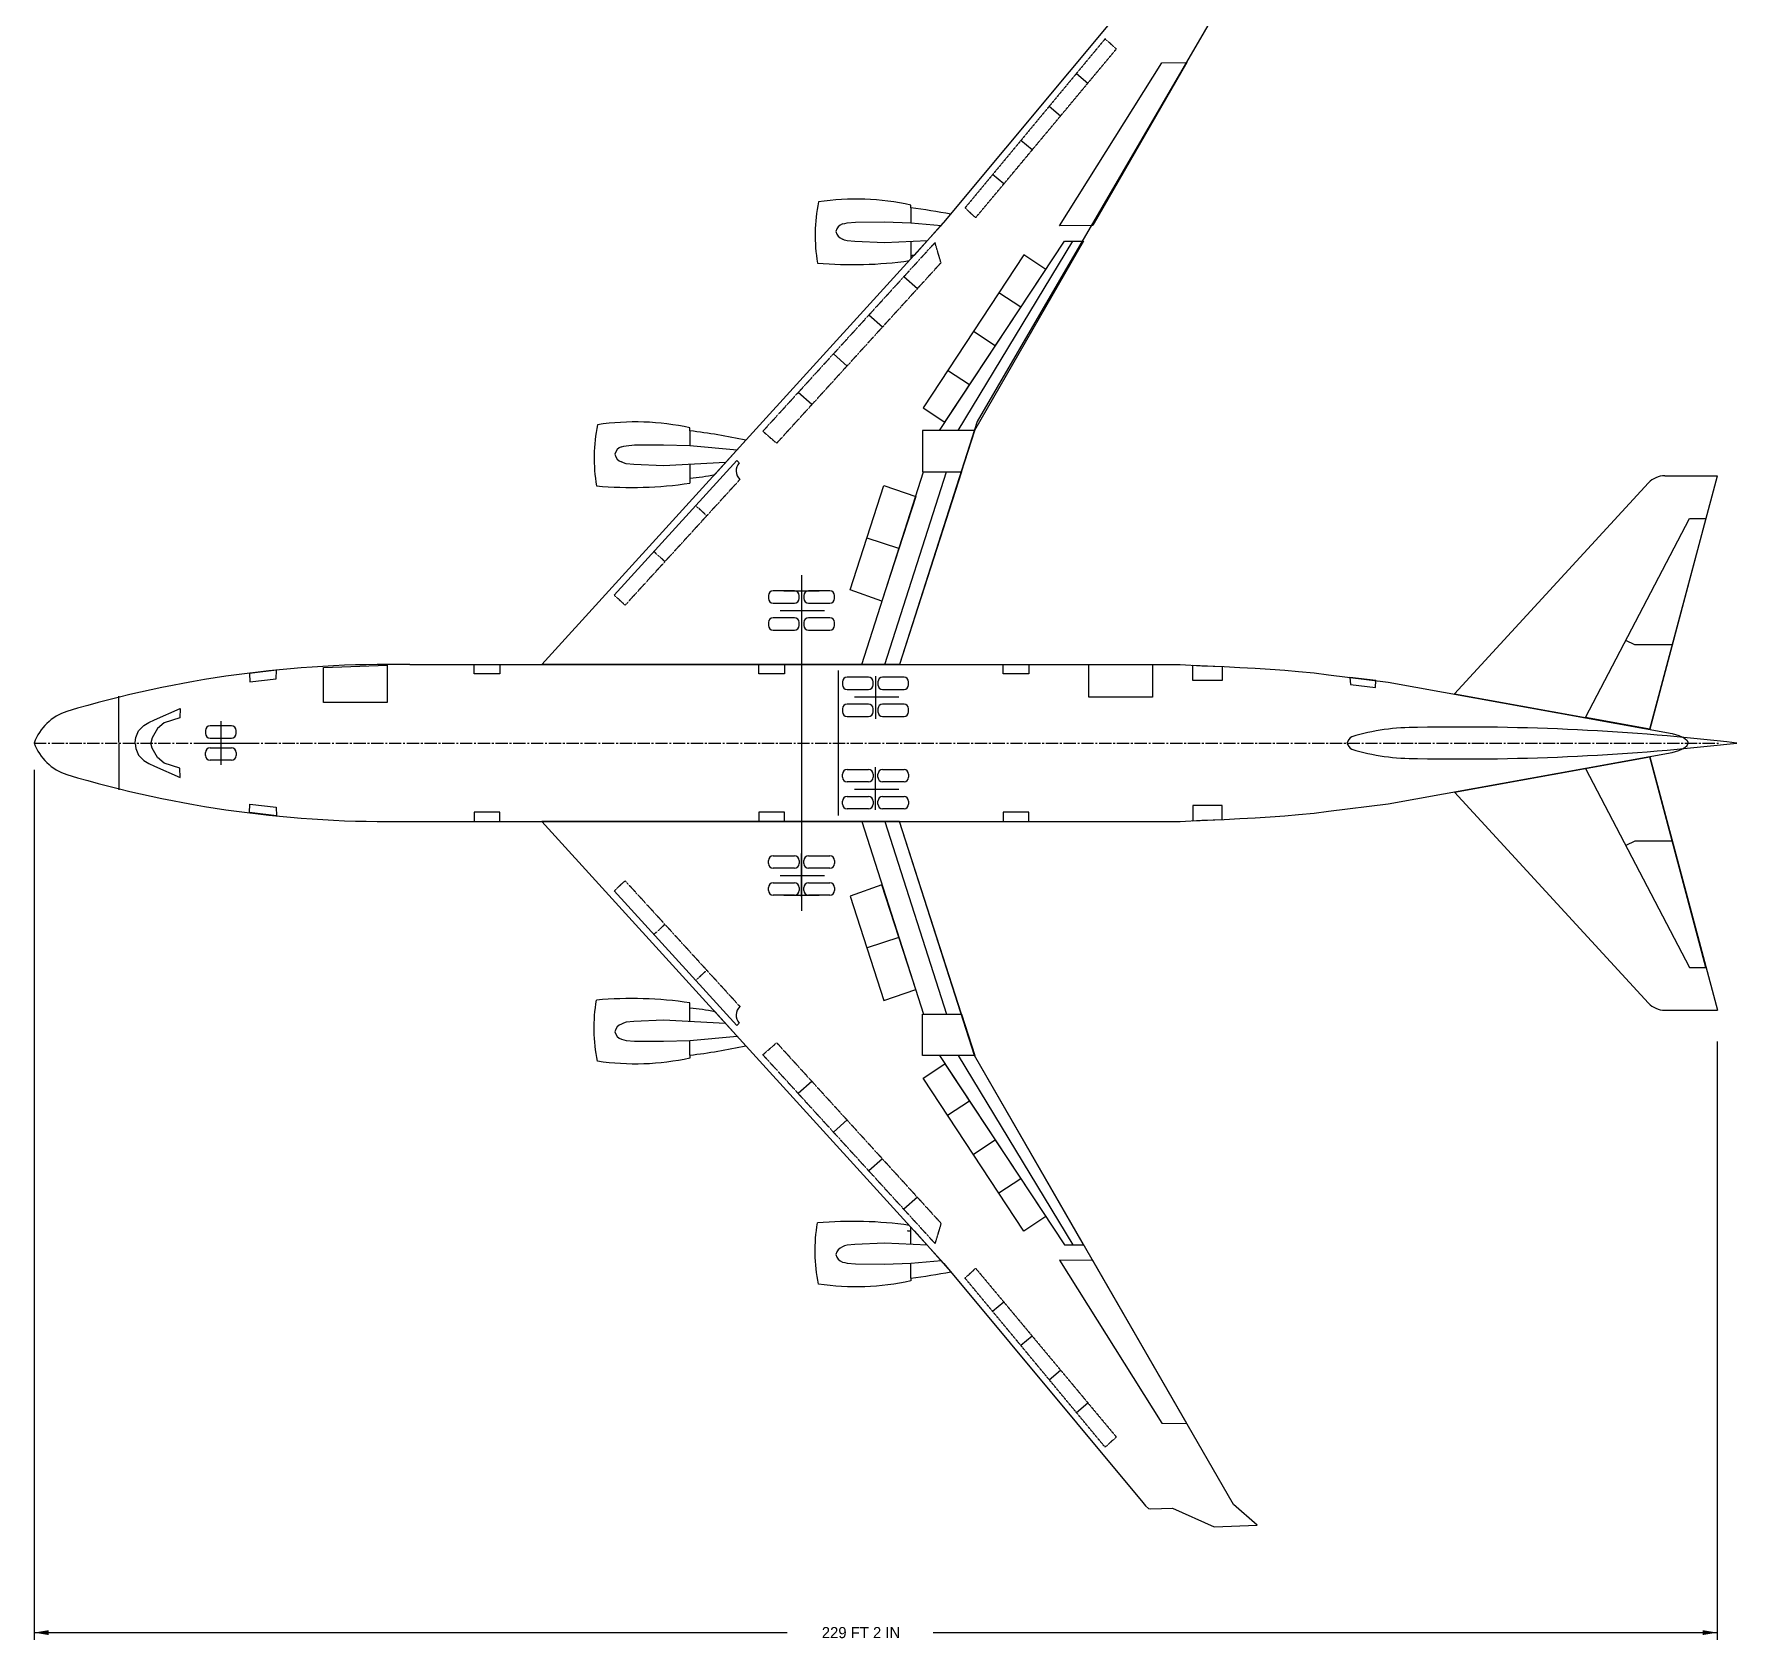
# Model space of a CAD drawing. Extents: x 573 to 6902, y 320 to 4267.
# Drawn here: x 4120 to 6902, y 320 to 2943 of the extents above; entities that cross this region are included whole.
import ezdxf
from ezdxf.enums import TextEntityAlignment as Align

# ---------------------------------------------------------------- set-up
doc = ezdxf.new("R2010")
doc.units = 0
doc.linetypes.add('CLINE', pattern=[29, 20, -3, 3, -3])
doc.linetypes.add('HIDDEN', pattern=[0.375, 0.25, -0.125])
doc.layers.get('0').update_dxf_attribs({"linetype": 'CONTINUOUS'})

msp = doc.modelspace()

# ---------------------------------------------------------------- linework, layer by layer
for p, q in [((5606.101628, 2635.4177), (5931.349597, 3026.334856)), ((6079.138041, 3029.499972), (5660.660785, 2310.673351)), ((5795.030882, 2630.207353), (5962.109072, 2896.536758)), ((6002.741613, 2897.055087), (5849.142114, 2630.766875)), ((5962.109072, 2896.536758), (6002.741613, 2897.055087)), ((5822.660615, 2879.215934), (5841.49027, 2863.517448)), ((5778.13008, 2825.45387), (5796.787781, 2809.898745)), ((5750.514295, 2754.3957), (5731.985374, 2769.743005)), ((5704.066914, 2698.684074), (5685.717135, 2713.882997)), ((5552.09276, 2659.421351), (5552.09276, 2664.176238)), ((5552.09276, 2659.421351), (5552.09276, 2635.185012)), ((5557.839971, 2582.367613), (5617.548383, 2649.175612)), ((4949.155158, 1913.290251), (5606.101628, 2635.4177)), ((5440.543015, 2633.303638), (5444.39268, 2634.204966)), ((5444.39268, 2634.204966), (5448.126076, 2635.076082)), ((5448.126076, 2635.076082), (5461.815192, 2636.196089)), ((5461.815192, 2636.196089), (5509.229313, 2636.569425)), ((5509.229313, 2636.569425), (5551.914466, 2635.200528)), ((5551.914466, 2635.200528), (5601.943465, 2630.846973)), ((5849.142114, 2630.766875), (5795.030882, 2630.207353)), ((5443.770448, 2606.827026), (5440.543015, 2608.546688)), ((5448.126076, 2605.582574), (5443.770448, 2606.827026)), ((5460.695173, 2604.338122), (5448.126076, 2605.582574)), ((5509.104866, 2602.347), (5460.695173, 2604.338122)), ((5579.141306, 2605.782427), (5509.104866, 2602.347)), ((5552.09276, 2604.455642), (5552.09276, 2576.050175)), ((5598.813767, 2295.708899), (5802.980112, 2605.154194)), ((5629.181361, 2295.708899), (5816.86054, 2605.154194)), ((5834.418169, 2605.240667), (5655.875063, 2295.708899)), ((5802.980112, 2605.154194), (5834.418169, 2605.240667)), ((5736.837477, 2582.665462), (5572.002244, 2332.832478)), ((5772.582308, 2559.081677), (5736.837477, 2582.665462)), ((5562.74825, 2527.466614), (5540.699481, 2547.127291)), ((5607.747075, 2309.248693), (5772.582308, 2559.081677)), ((5731.82342, 2497.305353), (5696.078589, 2520.889139)), ((5505.562861, 2464.644059), (5483.490642, 2484.413684)), ((5690.005282, 2433.923575), (5654.260451, 2457.507361)), ((5447.803297, 2401.190728), (5425.59149, 2420.943341)), ((5647.960591, 2370.198421), (5612.21576, 2393.782207)), ((5390.331405, 2338.053426), (5368.226787, 2358.058874)), ((5660.660785, 2310.673351), (5533.575264, 1913.290251)), ((5572.002244, 2332.832478), (5607.747075, 2309.248693)), ((5191.090584, 2295.391769), (5191.090584, 2300.146656)), ((5191.090584, 2295.391769), (5191.090584, 2271.15543)), ((5656.712574, 2295.708899), (5570.921122, 2295.708899)), ((5570.921122, 2295.708899), (5570.921122, 2228.05147)), ((5655.875063, 2295.708899), (5598.813767, 2295.708899)), ((5634.927147, 2228.05147), (5656.712574, 2295.708899)), ((5079.540839, 2269.274056), (5083.390504, 2270.175384)), ((5083.390504, 2270.175384), (5087.1239, 2271.0465)), ((5087.1239, 2271.0465), (5100.813016, 2272.166507)), ((5100.813016, 2272.166507), (5148.227137, 2272.539843)), ((5148.227137, 2272.539843), (5190.912291, 2271.170946)), ((5190.912291, 2271.170946), (5268.583738, 2264.411927)), ((5231.836279, 2224.018455), (5282.617149, 2279.837707)), ((5067.168192, 2027.011678), (5267.65553, 2246.575356)), ((5082.768272, 2242.797444), (5079.540839, 2244.517106)), ((5087.1239, 2241.552992), (5082.768272, 2242.797444)), ((5099.692997, 2240.30854), (5087.1239, 2241.552992)), ((5148.102691, 2238.317418), (5099.692997, 2240.30854)), ((5249.36328, 2243.284452), (5148.102691, 2238.317418)), ((5191.090584, 2240.42606), (5191.090584, 2209.772767)), ((5267.65553, 2246.575356), (5271.626834, 2242.94909)), ((5471.873465, 1913.290251), (5572.966608, 2228.05147)), ((5509.424926, 1913.290251), (5610.320144, 2228.05147)), ((5634.927147, 2228.05147), (5533.575264, 1913.290251)), ((5570.921122, 2228.05147), (5634.927147, 2228.05147)), ((5572.966608, 2228.05147), (5634.927147, 2228.05147)), ((5453.169294, 2035.343566), (5508.216748, 2205.772176)), ((5508.216748, 2205.772176), (5560.161381, 2188.18142)), ((6440.478804, 1865.56031), (6757.249542, 2210.154901)), ((6759.529458, 1808.039768), (6869.700511, 2221.791543)), ((6783.752878, 2221.791543), (6869.700511, 2221.791543)), ((5560.161381, 2188.18142), (5504.792104, 2017.272159)), ((6654.294571, 1826.839871), (6824.280116, 2151.840441)), ((6851.074399, 2151.840441), (6759.529458, 1808.039768)), ((6824.280116, 2151.840441), (6851.074399, 2151.840441)), ((5532.36492, 2103.107056), (5480.470416, 2119.86868)), ((5373.447406, 2059.404296), (5373.447406, 1511.176206)), ((5361.947406, 2033.823319), (5326.947406, 2033.823319)), ((5344.447406, 2033.823319), (5402.447406, 2033.823319)), ((5373.447406, 2035.789705), (5373.447406, 1965.948251)), ((5419.947406, 2033.823319), (5384.947406, 2033.823319)), ((5504.792104, 2017.272159), (5453.169294, 2035.343566)), ((5319.447406, 2026.323319), (5319.447406, 2021.323319)), ((5326.947406, 2013.823319), (5361.947406, 2013.823319)), ((5369.447406, 2021.323319), (5369.447406, 2026.323319)), ((5377.447406, 2026.323319), (5377.447406, 2021.323319)), ((5384.947406, 2013.823319), (5419.947406, 2013.823319)), ((5427.447406, 2021.323319), (5427.447406, 2026.323319)), ((5319.447406, 1982.323319), (5319.447406, 1977.323319)), ((5361.947406, 1989.823319), (5326.947406, 1989.823319)), ((5338.833237, 2001.823319), (5411.039805, 2001.823319)), ((5369.447406, 1977.323319), (5369.447406, 1982.323319)), ((5377.447406, 1982.323319), (5377.447406, 1977.323319)), ((5419.947406, 1989.823319), (5384.947406, 1989.823319)), ((5427.447406, 1977.323319), (5427.447406, 1982.323319)), ((5326.947406, 1969.823319), (5361.947406, 1969.823319)), ((5384.947406, 1969.823319), (5419.947406, 1969.823319)), ((6734.718086, 1945.635972), (6719.944524, 1952.547744)), ((6796.167654, 1945.635972), (6734.718086, 1945.635972)), ((4515.657289, 1904.020301), (4471.68251, 1898.885311)), ((4471.68251, 1898.885311), (4472.025266, 1885.485475)), ((4515.055098, 1890.145568), (4515.657289, 1904.020301)), ((4592.6699, 1908.872802), (4696.6699, 1912.210559)), ((4592.6699, 1851.670333), (4592.6699, 1908.872802)), ((4696.6699, 1912.210559), (4696.6699, 1851.670333)), ((4733.310746, 1913.290251), (5992.087212, 1913.290251)), ((4838.6699, 1898.410922), (4838.6699, 1913.290251)), ((4838.6699, 1913.290251), (4880.6699, 1913.290251)), ((4880.6699, 1898.410922), (4838.6699, 1898.410922)), ((4880.6699, 1913.290251), (4880.6699, 1898.410922)), ((5533.575264, 1913.290251), (4949.155158, 1913.290251)), ((5303.6699, 1898.410922), (5303.6699, 1913.290251)), ((5303.6699, 1913.290251), (5345.6699, 1913.290251)), ((5345.6699, 1898.410922), (5303.6699, 1898.410922)), ((5345.6699, 1913.290251), (5345.6699, 1898.410922)), ((5433.930575, 1666.578922), (5433.930575, 1904.001581)), ((5482.913744, 1892.772141), (5447.913744, 1892.772141)), ((5533.575264, 1913.290251), (5471.873465, 1913.290251)), ((5494.413744, 1894.738527), (5494.413744, 1824.897073)), ((5540.913744, 1892.772141), (5505.913744, 1892.772141)), ((5702.6699, 1898.410922), (5702.6699, 1913.290251)), ((5702.6699, 1913.290251), (5744.6699, 1913.290251)), ((5744.6699, 1898.410922), (5702.6699, 1898.410922)), ((5744.6699, 1913.290251), (5744.6699, 1898.410922)), ((5842.6699, 1913.290251), (5946.6699, 1913.290251)), ((5842.6699, 1860.330696), (5842.6699, 1913.290251)), ((5946.6699, 1913.290251), (5946.6699, 1860.330696)), ((5992.087212, 1913.290251), (6027.554467, 1911.602111)), ((6012.6699, 1912.310574), (6060.6699, 1910.324551)), ((6012.6699, 1887.42577), (6012.6699, 1912.310574)), ((6027.554467, 1911.602111), (6064.068712, 1910.193429)), ((6060.6699, 1910.324551), (6060.6699, 1887.42577)), ((6064.068712, 1910.193429), (6089.611362, 1908.826871)), ((6089.611362, 1908.826871), (6114.365103, 1907.774004)), ((6114.365103, 1907.774004), (6138.934095, 1906.126523)), ((6138.934095, 1906.126523), (6163.201165, 1904.38429)), ((6163.201165, 1904.38429), (6185.477091, 1902.268722)), ((6185.477091, 1902.268722), (6211.113072, 1899.779819)), ((6211.113072, 1899.779819), (6234.260123, 1896.917579)), ((6234.260123, 1896.917579), (6331.816669, 1884.571435)), ((6269.38129, 1892.415211), (6270.192806, 1881.065829)), ((6311.958509, 1887.142213), (6269.38129, 1892.415211)), ((4472.025266, 1885.485475), (4515.055098, 1890.145568)), ((5440.413744, 1885.272141), (5440.413744, 1880.272141)), ((5447.913744, 1872.772141), (5482.913744, 1872.772141)), ((5490.413744, 1880.272141), (5490.413744, 1885.272141)), ((5498.413744, 1885.272141), (5498.413744, 1880.272141)), ((5505.913744, 1872.772141), (5540.913744, 1872.772141)), ((5548.413744, 1880.272141), (5548.413744, 1885.272141)), ((6060.6699, 1887.42577), (6012.6699, 1887.42577)), ((6270.192806, 1881.065829), (6311.035845, 1875.789278)), ((6311.035845, 1875.789278), (6311.958509, 1887.142213)), ((6331.816669, 1884.571435), (6795.830677, 1800.589907)), ((6440.478804, 1865.56031), (6759.529458, 1808.039768)), ((4257.930704, 1785.88878), (4257.930704, 1861.765295)), ((4316.501307, 1823.214961), (4358.557449, 1841.431252)), ((4358.557449, 1841.431252), (4357.958164, 1826.137645)), ((4696.6699, 1851.670333), (4592.6699, 1851.670333)), ((5440.413744, 1841.272141), (5440.413744, 1836.272141)), ((5482.913744, 1848.772141), (5447.913744, 1848.772141)), ((5460.199575, 1860.772141), (5532.406143, 1860.772141)), ((5490.413744, 1836.272141), (5490.413744, 1841.272141)), ((5498.413744, 1841.272141), (5498.413744, 1836.272141)), ((5540.913744, 1848.772141), (5505.913744, 1848.772141)), ((5548.413744, 1836.272141), (5548.413744, 1841.272141)), ((5946.6699, 1860.330696), (5842.6699, 1860.330696)), ((4290.210439, 1805.030964), (4299.020584, 1814.035255)), ((4299.020584, 1814.035255), (4307.209161, 1818.623978)), ((4307.209161, 1818.623978), (4316.501307, 1823.214961)), ((4321.102948, 1808.720275), (4316.861502, 1801.301876)), ((4332.434891, 1818.045038), (4321.102948, 1808.720275)), ((4357.958164, 1826.137645), (4332.434891, 1818.045038)), ((4442.1699, 1813.290251), (4407.1699, 1813.290251)), ((4424.6699, 1821.130464), (4424.6699, 1749.450039)), ((5447.913744, 1828.772141), (5482.913744, 1828.772141)), ((5505.913744, 1828.772141), (5540.913744, 1828.772141)), ((6759.529458, 1808.039768), (6654.294571, 1826.839871)), ((4257.930704, 1784.691723), (4257.930704, 1708.815207)), ((4284.889322, 1785.944003), (4285.975452, 1794.459512)), ((4284.889322, 1784.636499), (4285.975452, 1776.120991)), ((4285.975452, 1794.459512), (4290.210439, 1805.030964)), ((4312.62038, 1793.725826), (4310.430357, 1785.365709)), ((4312.62038, 1776.854677), (4310.430357, 1785.214793)), ((4316.861502, 1801.301876), (4312.62038, 1793.725826)), ((4387.236878, 1785.290251), (4469.027311, 1785.290251)), ((4399.6699, 1805.790251), (4399.6699, 1800.790251)), ((4407.1699, 1793.290251), (4442.1699, 1793.290251)), ((4449.6699, 1800.790251), (4449.6699, 1805.790251)), ((6795.830677, 1800.589907), (6806.986795, 1797.402479)), ((6806.986795, 1797.402479), (6811.833366, 1795.279471)), ((6811.833366, 1795.279471), (6816.477685, 1792.796209)), ((6816.477685, 1792.796209), (6820.287921, 1789.592612)), ((6816.477685, 1777.784293), (6820.287921, 1780.987891)), ((6820.287921, 1789.592612), (6821.340002, 1786.834485)), ((6820.287921, 1780.987891), (6821.340002, 1783.746018)), ((6821.340002, 1786.834485), (6821.622112, 1785.290251)), ((6821.340002, 1783.746018), (6821.622112, 1785.290251)), ((4285.975452, 1776.120991), (4290.210439, 1765.549538)), ((4290.210439, 1765.549538), (4299.020584, 1756.545247)), ((4299.020584, 1756.545247), (4307.209161, 1751.956524)), ((4316.861502, 1769.278626), (4312.62038, 1776.854677)), ((4321.102948, 1761.860228), (4316.861502, 1769.278626)), ((4332.434891, 1752.535464), (4321.102948, 1761.860228)), ((4399.6699, 1764.790251), (4399.6699, 1769.790251)), ((4407.1699, 1777.290251), (4442.1699, 1777.290251)), ((4442.1699, 1757.290251), (4407.1699, 1757.290251)), ((4449.6699, 1769.790251), (4449.6699, 1764.790251)), ((6331.816669, 1686.009067), (6795.830677, 1769.990595)), ((6440.478804, 1705.020192), (6759.529458, 1762.540734)), ((6759.529458, 1762.540734), (6654.294571, 1743.740631)), ((6851.074399, 1418.740062), (6759.529458, 1762.540734)), ((6759.529458, 1762.540734), (6869.700511, 1348.788959)), ((6795.830677, 1769.990595), (6806.986795, 1773.178024)), ((6806.986795, 1773.178024), (6811.833366, 1775.301031)), ((6811.833366, 1775.301031), (6816.477685, 1777.784293)), ((4119.6699, 1741.575396), (4119.6699, 319.949381)), ((4307.209161, 1751.956524), (4316.501307, 1747.365541)), ((4316.501307, 1747.365541), (4358.557449, 1729.14925)), ((4357.958164, 1744.442857), (4332.434891, 1752.535464)), ((4358.557449, 1729.14925), (4357.958164, 1744.442857)), ((5440.413744, 1729.308361), (5440.413744, 1734.308361)), ((5447.913744, 1741.808361), (5482.913744, 1741.808361)), ((5490.413744, 1734.308361), (5490.413744, 1729.308361)), ((5494.413744, 1675.841975), (5494.413744, 1745.683429)), ((5498.413744, 1729.308361), (5498.413744, 1734.308361)), ((5505.913744, 1741.808361), (5540.913744, 1741.808361)), ((5548.413744, 1734.308361), (5548.413744, 1729.308361)), ((6654.294571, 1743.740631), (6824.280116, 1418.740062)), ((5482.913744, 1721.808361), (5447.913744, 1721.808361)), ((5447.913744, 1697.808361), (5482.913744, 1697.808361)), ((5460.199575, 1709.808361), (5532.406143, 1709.808361)), ((5540.913744, 1721.808361), (5505.913744, 1721.808361)), ((5505.913744, 1697.808361), (5540.913744, 1697.808361)), ((6440.478804, 1705.020192), (6757.249542, 1360.425602)), ((4471.68251, 1671.695191), (4472.025266, 1685.095028)), ((4515.657289, 1666.560202), (4471.68251, 1671.695191)), ((4472.025266, 1685.095028), (4515.055098, 1680.434934)), ((4515.055098, 1680.434934), (4515.657289, 1666.560202)), ((4880.6699, 1672.169581), (4838.6699, 1672.169581)), ((4838.6699, 1672.169581), (4838.6699, 1657.290251)), ((4880.6699, 1657.290251), (4880.6699, 1672.169581)), ((5345.6699, 1672.169581), (5303.6699, 1672.169581)), ((5303.6699, 1672.169581), (5303.6699, 1657.290251)), ((5345.6699, 1657.290251), (5345.6699, 1672.169581)), ((5440.413744, 1685.308361), (5440.413744, 1690.308361)), ((5482.913744, 1677.808361), (5447.913744, 1677.808361)), ((5490.413744, 1690.308361), (5490.413744, 1685.308361)), ((5498.413744, 1685.308361), (5498.413744, 1690.308361)), ((5540.913744, 1677.808361), (5505.913744, 1677.808361)), ((5548.413744, 1690.308361), (5548.413744, 1685.308361)), ((5744.6699, 1672.169581), (5702.6699, 1672.169581)), ((5702.6699, 1672.169581), (5702.6699, 1657.290251)), ((5744.6699, 1657.290251), (5744.6699, 1672.169581)), ((6060.6699, 1683.154733), (6012.6699, 1683.154733)), ((6012.6699, 1683.154733), (6012.6699, 1658.269929)), ((6060.6699, 1660.255951), (6060.6699, 1683.154733)), ((6185.477091, 1668.31178), (6211.113072, 1670.800684)), ((6211.113072, 1670.800684), (6234.260123, 1673.662923)), ((6234.260123, 1673.662923), (6331.816669, 1686.009067)), ((4733.310746, 1657.290251), (5992.087212, 1657.290251)), ((4838.6699, 1657.290251), (4880.6699, 1657.290251)), ((4949.155158, 1657.290251), (5606.101628, 935.162802)), ((5533.575264, 1657.290251), (4949.155158, 1657.290251)), ((5303.6699, 1657.290251), (5345.6699, 1657.290251)), ((5533.575264, 1657.290251), (5471.873465, 1657.290251)), ((5471.873465, 1657.290251), (5572.966608, 1342.529032)), ((5509.424926, 1657.290251), (5610.320144, 1342.529032)), ((5634.927147, 1342.529032), (5533.575264, 1657.290251)), ((5655.875063, 1274.871604), (5533.575264, 1657.290251)), ((5702.6699, 1657.290251), (5744.6699, 1657.290251)), ((5992.087212, 1657.290251), (6027.554467, 1658.978392)), ((6012.6699, 1658.269929), (6060.6699, 1660.255951)), ((6027.554467, 1658.978392), (6064.068712, 1660.387074)), ((6064.068712, 1660.387074), (6089.611362, 1661.753631)), ((6089.611362, 1661.753631), (6114.365103, 1662.806498)), ((6114.365103, 1662.806498), (6138.934095, 1664.45398)), ((6138.934095, 1664.45398), (6163.201165, 1666.196212)), ((6163.201165, 1666.196212), (6185.477091, 1668.31178)), ((6734.718086, 1624.94453), (6719.944524, 1618.032759)), ((6796.167654, 1624.94453), (6734.718086, 1624.94453)), ((5319.447406, 1588.257183), (5319.447406, 1593.257183)), ((5326.947406, 1600.757183), (5361.947406, 1600.757183)), ((5369.447406, 1593.257183), (5369.447406, 1588.257183)), ((5373.447406, 1534.790797), (5373.447406, 1604.632251)), ((5377.447406, 1588.257183), (5377.447406, 1593.257183)), ((5384.947406, 1600.757183), (5419.947406, 1600.757183)), ((5427.447406, 1593.257183), (5427.447406, 1588.257183)), ((5361.947406, 1580.757183), (5326.947406, 1580.757183)), ((5338.833237, 1568.757183), (5411.039805, 1568.757183)), ((5419.947406, 1580.757183), (5384.947406, 1580.757183)), ((5067.168192, 1543.568824), (5267.65553, 1324.005147)), ((5319.447406, 1544.257183), (5319.447406, 1549.257183)), ((5326.947406, 1556.757183), (5361.947406, 1556.757183)), ((5361.947406, 1536.757183), (5326.947406, 1536.757183)), ((5344.447406, 1536.757183), (5402.447406, 1536.757183)), ((5369.447406, 1549.257183), (5369.447406, 1544.257183)), ((5377.447406, 1544.257183), (5377.447406, 1549.257183)), ((5384.947406, 1556.757183), (5419.947406, 1556.757183)), ((5419.947406, 1536.757183), (5384.947406, 1536.757183)), ((5427.447406, 1549.257183), (5427.447406, 1544.257183)), ((5504.792104, 1553.308344), (5453.169294, 1535.236936)), ((5453.169294, 1535.236936), (5508.216748, 1364.808326)), ((5560.161381, 1382.399083), (5504.792104, 1553.308344)), ((5532.36492, 1467.473447), (5480.470416, 1450.711822)), ((6824.280116, 1418.740062), (6851.074399, 1418.740062)), ((5508.216748, 1364.808326), (5560.161381, 1382.399083)), ((5191.090584, 1330.154443), (5191.090584, 1360.807736)), ((5572.966608, 1342.529032), (5634.927147, 1342.529032)), ((6783.752878, 1348.788959), (6869.700511, 1348.788959)), ((5191.090584, 1275.188733), (5191.090584, 1299.425072)), ((6869.6699, 1297.530114), (6869.6699, 319.949381)), ((6079.138041, 541.08053), (5655.875063, 1274.871604)), ((5552.09276, 966.124861), (5552.09276, 994.530327)), ((5557.839971, 988.212889), (5617.548383, 921.40489)), ((5552.09276, 911.159151), (5552.09276, 935.39549)), ((5606.101628, 935.162802), (5931.349597, 544.245646)), ((5931.349597, 544.245646), (5935.273182, 539.200136)), ((5935.273182, 539.200136), (5940.300307, 534.939132)), ((5940.300307, 534.939132), (5943.446105, 533.987685)), ((5943.446105, 533.987685), (5979.649651, 535.008139)), ((5979.649651, 535.008139), (6047.891616, 504.634671)), ((6117.624391, 507.311173), (6079.138041, 541.08053)), ((6047.891616, 504.634671), (6117.624391, 507.311173))]:
    msp.add_line(p, q)
at = {"linetype": 'HIDDEN'}
for p, q in [((5869.431456, 2935.682737), (5640.585856, 2659.395649)), ((5887.84799, 2919.121527), (5869.431456, 2935.682737)), ((5658.041086, 2643.478085), (5887.84799, 2919.121527)), ((5640.585856, 2659.395649), (5658.041086, 2643.478085)), ((5591.541386, 2602.861322), (5310.331289, 2294.592536)), ((5601.42241, 2569.953159), (5591.541386, 2602.861322)), ((5332.912934, 2274.974813), (5601.42241, 2569.953159)), ((5310.331289, 2294.592536), (5332.912934, 2274.974813)), ((5085.320327, 2010.436654), (5272.858906, 2215.819499)), ((5218.756409, 2156.569158), (5200.587486, 2173.125798)), ((5150.298247, 2081.597213), (5132.190311, 2098.220642)), ((5085.320327, 2010.436654), (5067.168192, 2027.011678)), ((5085.320327, 1560.143849), (5067.168192, 1543.568824)), ((5085.320327, 1560.143849), (5272.858906, 1354.761003)), ((5150.298247, 1488.98329), (5132.190311, 1472.35986)), ((5218.756409, 1414.011344), (5200.587486, 1397.454705))]:
    msp.add_line(p, q, dxfattribs=at)
at = {"linetype": 'CLINE'}
msp.add_line((4119.6699, 1785.290251), (6874.90721, 1785.290251), dxfattribs=at)
msp.add_line((4119.6699, 1785.290251), (6874.90721, 1785.290251), dxfattribs=at)
msp.add_line((4119.6699, 1785.290251), (6874.90721, 1785.290251), dxfattribs=at)
msp.add_line((4119.6699, 1785.290251), (6874.90721, 1785.290251), dxfattribs=at)
at = {"linetype": 'CONTINUOUS'}
for p, q in [((4119.6699, 331.949381), (5349.98793, 331.949381)), ((5588.422252, 331.949381), (6869.6699, 331.949381))]:
    msp.add_line(p, q, dxfattribs=at)
for points in [[(5191.090584, 1275.188733), (5191.090584, 1270.433846, -0.092495), (5040.205397, 1265.449704, -0.095854), (5038.692705, 1365.189962, -0.039084)], [(5191.090584, 1352.718799, -0.039125), (5231.836279, 1346.562047, 0.27053)], [(5249.36328, 1327.296051), (5148.102691, 1332.263085), (5099.692997, 1330.271962), (5087.1239, 1329.02751), (5082.768272, 1327.783058), (5079.540839, 1326.063397, 0.263516), (5068.459271, 1313.684922, 0.263516), (5079.540839, 1301.306447), (5083.390504, 1300.405118), (5087.1239, 1299.534002), (5100.813016, 1298.413995), (5148.227137, 1298.04066), (5190.912291, 1299.409557), (5268.583738, 1306.168575)], [(5552.09276, 911.159151), (5552.09276, 906.404264, -0.092495), (5401.207573, 901.420122, -0.095854), (5399.694881, 1001.16038, -0.039084)], [(5545.981973, 988.689217, -0.005467), (5551.729184, 988.212889, 0.27053)], [(5579.141306, 964.798076), (5509.104866, 968.233503), (5460.695173, 966.24238), (5448.126076, 964.997928), (5443.770448, 963.753476), (5440.543015, 962.033815, 0.263516), (5429.461447, 949.65534, 0.263516), (5440.543015, 937.276865), (5444.39268, 936.375536), (5448.126076, 935.50442), (5461.815192, 934.384413), (5509.229313, 934.011078), (5551.914466, 935.379975), (5601.943465, 939.73353)]]:
    msp.add_lwpolyline(points, format="xyb")
for points in [[(5231.836279, 1346.562047), (5282.617149, 1290.742796)], [(5267.65553, 1324.005147), (5271.626834, 1327.631412)], [(5629.181361, 1274.871604), (5816.86054, 965.426309)], [(5390.331405, 1232.527076), (5368.226787, 1212.521629)], [(5647.960591, 1200.382081), (5612.21576, 1176.798295)], [(5447.803297, 1169.389774), (5425.59149, 1149.637161)], [(5690.005282, 1136.656927), (5654.260451, 1113.073141)], [(5505.562861, 1105.936444), (5483.490642, 1086.166818)], [(5731.82342, 1073.275149), (5696.078589, 1049.691364)], [(5562.74825, 1043.113888), (5540.699481, 1023.453211)], [(5704.066914, 871.896428), (5685.717135, 856.697505)], [(5750.514295, 816.184802), (5731.985374, 800.837498)], [(5778.13008, 745.126632), (5796.787781, 760.681758)], [(5822.660615, 691.364569), (5841.49027, 707.063055)]]:
    msp.add_lwpolyline(points)
for points in [[(5656.712574, 1274.871604), (5570.921122, 1274.871604), (5570.921122, 1342.529032), (5634.927147, 1342.529032)], [(5736.837477, 987.91504), (5572.002244, 1237.748024), (5607.747075, 1261.33181), (5772.582308, 1011.498826)], [(5598.813767, 1274.871604), (5802.980112, 965.426309), (5834.418169, 965.339836), (5655.875063, 1274.871604)], [(5849.142114, 939.813628), (5795.030882, 940.37315), (5962.109072, 674.043745), (6002.741613, 673.525416)]]:
    msp.add_lwpolyline(points, close=True)
at = {"linetype": 'HIDDEN'}
for points in [[(5332.912934, 1295.60569), (5601.42241, 1000.627344), (5591.541386, 967.71918), (5310.331289, 1275.987966)], [(5658.041086, 927.102418), (5887.84799, 651.458975), (5869.431456, 634.897765), (5640.585856, 911.184853)]]:
    msp.add_lwpolyline(points, close=True, dxfattribs=at)
for centre, radius, start, end in [((5463.294034, 2262.337426), 411.533285, 77.538982, 98.677127), ((5658.197724, 2615.381186), 262.556926, 168.180528, 190.081673), ((5427.408006, 1648.657249), 1018.425431, 79.239718, 82.967695), ((5445.930305, 2617.331273), 16.856433, 108.638643, 167.689711), ((5445.930305, 2624.519053), 16.856433, 192.310289, 251.361357), ((5457.687236, 3204.769919), 637.99097, 264.784707, 278.295026), ((5533.185997, 2844.924101), 263.711448, 274.111342, 275.364327), ((5102.291858, 1898.307844), 411.533285, 77.538982, 98.677127), ((5297.195548, 2251.351604), 262.556926, 168.180528, 190.081673), ((5066.40583, 1284.627667), 1018.425431, 77.742851, 82.967695), ((5084.928129, 2253.301691), 16.856433, 108.638643, 167.689711), ((5084.928129, 2260.489471), 16.856433, 192.310289, 251.361357), ((5285.807665, 2230.000331), 19.20329, 137.600263, 227.600263), ((5096.685061, 2840.740337), 637.99097, 264.784707, 278.509485), ((5172.183821, 2480.894519), 263.711448, 274.111342, 283.07366), ((6783.752878, 2185.791543), 36, 90, 137.409031), ((5326.947406, 2026.323319), 7.5, 90, 180), ((5361.947406, 2026.323319), 7.5, 0, 90), ((5384.947406, 2026.323319), 7.5, 90, 180), ((5419.947406, 2026.323319), 7.5, 0, 90), ((5326.947406, 2021.323319), 7.5, 180, 270), ((5361.947406, 2021.323319), 7.5, 270, 0), ((5384.947406, 2021.323319), 7.5, 180, 270), ((5419.947406, 2021.323319), 7.5, 270, 0), ((5326.947406, 1982.323319), 7.5, 90, 180), ((5326.947406, 1977.323319), 7.5, 180, 270), ((5361.947406, 1982.323319), 7.5, 0, 90), ((5361.947406, 1977.323319), 7.5, 270, 0), ((5384.947406, 1982.323319), 7.5, 90, 180), ((5384.947406, 1977.323319), 7.5, 180, 270), ((5419.947406, 1982.323319), 7.5, 0, 90), ((5419.947406, 1977.323319), 7.5, 270, 0), ((4699.314664, 71.375917), 1842.228039, 88.942616, 106.587015), ((5447.913744, 1885.272141), 7.5, 90, 180), ((5482.913744, 1885.272141), 7.5, 0, 90), ((5505.913744, 1885.272141), 7.5, 90, 180), ((5540.913744, 1885.272141), 7.5, 0, 90), ((5447.913744, 1880.272141), 7.5, 180, 270), ((5482.913744, 1880.272141), 7.5, 270, 0), ((5505.913744, 1880.272141), 7.5, 180, 270), ((5540.913744, 1880.272141), 7.5, 270, 0), ((4199.304567, 1756.220245), 84.774675, 107.78417, 159.945789), ((5447.913744, 1841.272141), 7.5, 90, 180), ((5447.913744, 1836.272141), 7.5, 180, 270), ((5482.913744, 1841.272141), 7.5, 0, 90), ((5482.913744, 1836.272141), 7.5, 270, 0), ((5505.913744, 1841.272141), 7.5, 90, 180), ((5505.913744, 1836.272141), 7.5, 180, 270), ((5540.913744, 1841.272141), 7.5, 0, 90), ((5540.913744, 1836.272141), 7.5, 270, 0), ((4407.1699, 1805.790251), 7.5, 90, 180), ((4442.1699, 1805.790251), 7.5, 0, 90), ((6374.956663, 1459.552312), 351.112449, 89.225677, 106.976932), ((6452.800443, -2072.498304), 3883.818974, 83.362698, 91.078449), ((4199.304567, 1814.360257), 84.774675, 200.054211, 252.21583), ((4407.1699, 1800.790251), 7.5, 180, 270), ((4442.1699, 1800.790251), 7.5, 270, 0), ((6280.654421, 1780.963839), 16.580173, 119.712407, 164.874221), ((6280.654421, 1789.616663), 16.580173, 195.125779, 240.287593), ((6452.800443, 5643.078806), 3883.818974, 268.921551, 276.637302), ((4407.1699, 1769.790251), 7.5, 90, 180), ((4407.1699, 1764.790251), 7.5, 180, 270), ((4442.1699, 1769.790251), 7.5, 0, 90), ((4442.1699, 1764.790251), 7.5, 270, 0), ((6374.956663, 2111.02819), 351.112449, 253.023068, 270.774323), ((4699.314664, 3499.204586), 1842.228039, 253.412985, 271.057384), ((5447.913744, 1734.308361), 7.5, 90, 180), ((5447.913744, 1729.308361), 7.5, 180, 270), ((5482.913744, 1734.308361), 7.5, 0, 90), ((5482.913744, 1729.308361), 7.5, 270, 0), ((5505.913744, 1734.308361), 7.5, 90, 180), ((5505.913744, 1729.308361), 7.5, 180, 270), ((5540.913744, 1734.308361), 7.5, 0, 90), ((5540.913744, 1729.308361), 7.5, 270, 0), ((5447.913744, 1690.308361), 7.5, 90, 180), ((5482.913744, 1690.308361), 7.5, 0, 90), ((5505.913744, 1690.308361), 7.5, 90, 180), ((5540.913744, 1690.308361), 7.5, 0, 90), ((5447.913744, 1685.308361), 7.5, 180, 270), ((5482.913744, 1685.308361), 7.5, 270, 0), ((5505.913744, 1685.308361), 7.5, 180, 270), ((5540.913744, 1685.308361), 7.5, 270, 0), ((5326.947406, 1593.257183), 7.5, 90, 180), ((5326.947406, 1588.257183), 7.5, 180, 270), ((5361.947406, 1593.257183), 7.5, 0, 90), ((5361.947406, 1588.257183), 7.5, 270, 0), ((5384.947406, 1593.257183), 7.5, 90, 180), ((5384.947406, 1588.257183), 7.5, 180, 270), ((5419.947406, 1593.257183), 7.5, 0, 90), ((5419.947406, 1588.257183), 7.5, 270, 0), ((5326.947406, 1549.257183), 7.5, 90, 180), ((5326.947406, 1544.257183), 7.5, 180, 270), ((5361.947406, 1549.257183), 7.5, 0, 90), ((5361.947406, 1544.257183), 7.5, 270, 0), ((5384.947406, 1549.257183), 7.5, 90, 180), ((5384.947406, 1544.257183), 7.5, 180, 270), ((5419.947406, 1549.257183), 7.5, 0, 90), ((5419.947406, 1544.257183), 7.5, 270, 0), ((5096.685061, 729.840165), 637.99097, 81.490515, 95.215293), ((5285.807665, 1340.580171), 19.20329, 132.399737, 222.399737), ((6783.752878, 1384.788959), 36, 222.590969, 270), ((5066.40583, 2285.952835), 1018.425431, 277.032305, 282.257149), ((5457.687236, 365.810583), 637.99097, 81.704974, 95.215293), ((5427.408006, 1921.923253), 1018.425431, 277.032305, 280.760282)]:
    msp.add_arc(centre, radius, start, end)
for points in [[(5373.417406, 1965.768251), (5373.477406, 1965.768251), (5373.447406, 1965.948251)], [(5373.417406, 1604.812251), (5373.477406, 1604.812251), (5373.447406, 1604.632251)]]:
    msp.add_solid(points)
at = {"linetype": 'CONTINUOUS'}
for points in [[(4143.6699, 335.949381), (4143.6699, 327.949381), (4119.6699, 331.949381)], [(6845.6699, 335.949381), (6845.6699, 327.949381), (6869.6699, 331.949381)]]:
    msp.add_solid(points, dxfattribs=at)

# ---------------------------------------------------------------- texts
msp.add_text('229 FT 2 IN', height=18.152738, dxfattribs=at).set_placement((5470.6699, 331.949381), align=Align.MIDDLE)

doc.saveas('drawing.dxf')
